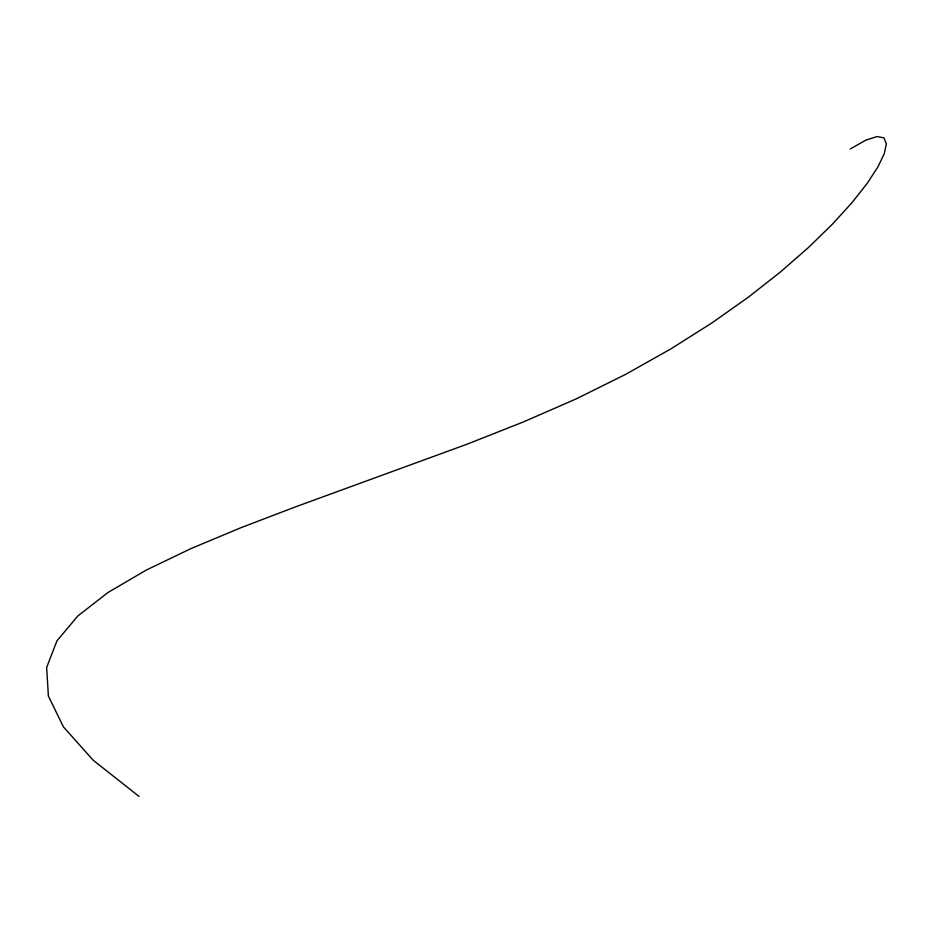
<?xml version="1.0" encoding="UTF-8"?>
<svg xmlns="http://www.w3.org/2000/svg" width="933" height="933" viewBox="0 0 933 933"><rect width="100%" height="100%" fill="white"/><g stroke="black" fill="none" stroke-linecap="round" stroke-linejoin="round"><path stroke-width="1.4" d="M850.231 149L865.929 140.09L877.172 136.533L883.971 137.886L886.35 143.705L884.321 153.548L877.895 166.96L867.095 183.486L851.957 202.694L832.469 224.118L808.678 247.327L780.583 271.865L748.219 297.289L711.587 323.145L670.71 348.989L625.611 374.378L576.302 398.846L523.04 422.089L466.932 444.248L295.085 507.027L241.122 527.635L191.067 548.557L146.271 570.075L108.076 592.443L77.847 615.955L56.925 640.878L46.65 667.503L48.388 696.088L63.467 726.935L93.265 760.302L139.099 796.467"/></g></svg>
